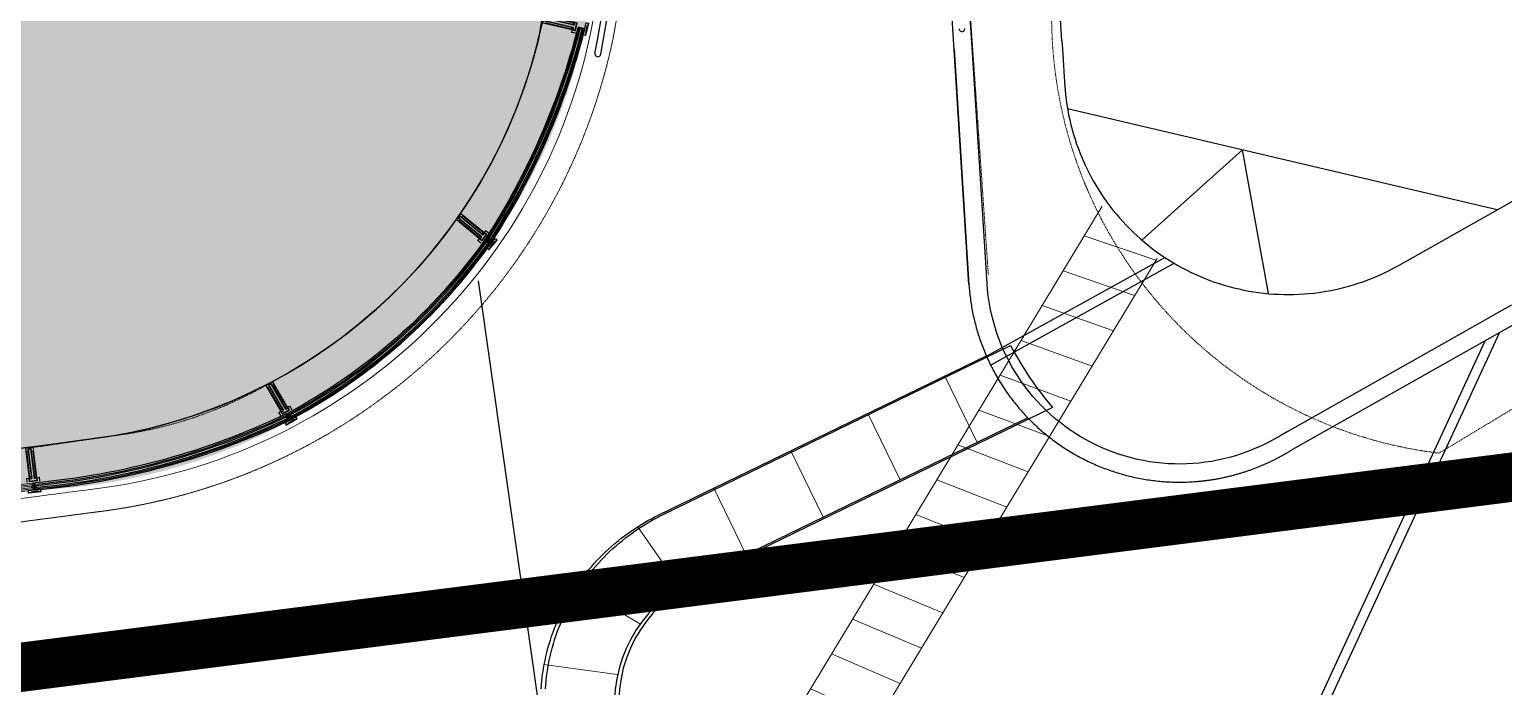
# Model space of a CAD drawing. Header units: millimetres. Extents: x 306 to 836129804, y -168137 to 818603917.
# Drawn here: x 834577313 to 834588780, y 817943071 to 817948182 of the extents above; entities that cross this region are included whole.
import ezdxf

# ---------------------------------------------------------------- set-up
doc = ezdxf.new("R2010")
doc.units = ezdxf.units.MM
doc.header["$LTSCALE"] = 3
for name, pattern in [('B0701', [2.34375, 1.5625, -0.78125]), ('B0703', [4.6875, 3.125, -1.5625]), ('DASHED', [0.75, 0.5, -0.25])]:
    doc.linetypes.add(name, pattern=pattern)
doc.layers.get('Defpoints').update_dxf_attribs({"color": 32})
for name, color, linetype in [('_base', 251, 'Continuous'), ('_LTC', 251, 'Continuous'), ('_PARCEL BOUNDARY', 10, 'DASHED')]:
    doc.layers.add(name, color=color, linetype=linetype)
for name, color, linetype, lineweight in [('Hatch (LTC&CB)', 252, 'Continuous', 35), ('UAJ-21EXWA', 251, 'Continuous', 35), ('UAJ-21EXWA-a', 251, 'Continuous', 9), ('UAJ-21EXWA-c', 251, 'Continuous', 9), ('UAJ-22INWA', 251, 'Continuous', 35), ('UAJ-22INWA-h', 251, 'Continuous', 9), ('UAJ-23FLOR-a', 251, 'Continuous', 13), ('UAJ-23FLOR-h', 251, 'Continuous', 9), ('UAJ-23FLOR-rc slab edge', 251, 'B0703', 9), ('UAJ-23FLOR-y', 251, 'B0701', 9), ('UAJ-23FLOR-z', 251, 'B0703', 9), ('UAJ-34RAIL-a', 251, 'Continuous', 9)]:
    doc.layers.add(name, color=color, linetype=linetype, lineweight=lineweight)

# ---------------------------------------------------------------- blocks, each defined once
blk = doc.blocks.new('*U1354')
at = {"layer": 'UAJ-23FLOR-a'}
blk.add_line((82.7948345443667, -574.9999990816005), (82.79483460343236, 3.112161550689052e-08), dxfattribs=at)
blk = doc.blocks.new('*U1353')
at = {"layer": 'UAJ-34RAIL-a', "linetype": 'ByBlock', "lineweight": -2, "transparency": 16777216}
for p, rotation in [((835312174.8838595, 817996329.5727081), 25.90993299230063), ((835311576.197906, 817996038.7381556), 25.90993299230063), ((835310977.5119524, 817995747.9036032), 25.90993299230063), ((835310378.8259989, 817995457.0690507), 25.90993299230063), ((835309790.8067056, 817995147.0336447), 35.08899511089342), ((835309340.5171794, 817994663.2257792), 59.0788875632661), ((835309120.1619327, 817994040.1117285), 82.19476229126109), ((835309151.876143, 817993378.104279), 98.07867572192555), ((835309245.4132938, 817992719.1199019), 98.07867572192555), ((835309338.9504446, 817992060.1355247), 98.07867572192555), ((835309432.4875954, 817991401.1511476), 98.07867572192555), ((835309526.0247462, 817990742.1667705), 98.07867572192555), ((835309619.561897, 817990083.1823933), 98.07867572192555), ((835309713.0990478, 817989424.1980162), 98.07867572192555), ((835309806.6361986, 817988765.213639), 98.07867572192555)]:
    blk.add_blockref('*U1354', p, dxfattribs=dict(at, rotation=rotation))
blk = doc.blocks.new('3A35X-MAGP-P-LD-00-0')
at = {"layer": '_base'}
for p, q in [((834585344.4515134, 817948093.379666), (834585191.0056647, 817950518.5280143)), ((834584646.2894933, 817948042.2545463), (834584492.8061233, 817950467.995907)), ((834584646.2894932, 817948042.2545463), (834584492.8061231, 817950467.995907)), ((834581990.5135612, 817937885.2849905), (834580806.6630067, 817946225.7037767)), ((834585282.1248319, 817938321.5489035), (834588748.8586586, 817945822.4169593)), ((834585192.6916425, 817938306.7746785), (834588637.0939674, 817945759.3247335))]:
    blk.add_line(p, q, dxfattribs=at)
for points in [[(834587956.1598132, 817946341.6824714), (834608859.0746851, 817958140.7951345)], [(834609275.892633, 817957410.12189), (834587121.1091527, 817944903.4892071)], [(834584621.742926, 817946194.1848171), (834584058.7281979, 817955205.5610292)], [(834584621.7429259, 817946194.1848171), (834584058.7281978, 817955205.5610292)], [(834584505.621117, 817948029.4746476), (834584621.7486607, 817946194.1236182)], [(834588841.4757801, 817946038.2695509), (834588744.5104678, 817945983.5383086), (834588675.8366199, 817945944.7742643), (834587096.7662319, 817945051.8681753), (834587048.2958032, 817945024.4584101), (834587002.2233872, 817944998.4028945), (834586954.3471092, 817944972.2647364), (834586913.34512, 817944951.6236701), (834586871.7297738, 817944932.2507569), (834586828.1717927, 817944913.5945548), (834586784.0473952, 817944896.3193398), (834586739.4000634, 817944880.4448533), (834586694.2732794, 817944865.990837), (834586648.0921025, 817944852.8089459), (834586601.5117033, 817944841.1147482), (834586554.5807006, 817944830.9165077), (834586507.3477142, 817944822.2224878), (834586459.8613634, 817944815.0409522), (834586412.1702673, 817944809.3801644), (834586364.3230456, 817944805.248388), (834586316.3683176, 817944802.6538866), (834586268.0134463, 817944801.600836), (834586219.6491094, 817944802.1107148), (834586171.325568, 817944804.1788648), (834586123.0930836, 817944807.8006284), (834586075.0019175, 817944812.971348), (834586027.1023309, 817944819.6863657), (834585979.4445853, 817944827.9410241), (834585932.0789418, 817944837.7306651), (834585885.2503383, 817944848.9982355), (834585838.8080454, 817944861.7664394), (834585792.7988575, 817944876.0183119), (834585747.2695689, 817944891.7368872), (834585702.2669739, 817944908.9052002), (834585657.8378665, 817944927.5062857), (834585614.0290413, 817944947.5231782), (834585570.8872921, 817944968.9389124), (834585528.3100246, 817944991.8174802), (834585486.4930623, 817945016.059027), (834585445.4777924, 817945041.6348851), (834585405.3056023, 817945068.5163867), (834585366.0178795, 817945096.6748643), (834585327.6560113, 817945126.08165), (834585290.2613851, 817945156.7080762), (834585253.875388, 817945188.5254753), (834585218.600812, 817945221.4430044), (834585184.4050252, 817945255.4805903), (834585151.3205888, 817945290.600179), (834585119.3800642, 817945326.7637157), (834585088.6160126, 817945363.9331465), (834585059.0609952, 817945402.0704169), (834585030.7475734, 817945441.1374729), (834585003.7083085, 817945481.0962598), (834584977.9371626, 817945521.9680278), (834584953.4983349, 817945563.6506841), (834584930.4135882, 817945606.0989331), (834584908.7046856, 817945649.2674794), (834584888.3933902, 817945693.111028), (834584869.5014648, 817945737.5842831), (834584852.0506727, 817945782.6419497), (834584836.0627766, 817945828.2387323), (834584821.5505713, 817945874.3522863), (834584808.5345993, 817945920.9108016), (834584797.02492, 817945967.8649147), (834584787.0315933, 817946015.1652625), (834584778.5646789, 817946062.7624816), (834584771.6342361, 817946110.6072087), (834584766.250325, 817946158.6500809), (834584762.4230052, 817946206.8417345), (834584646.2954249, 817948042.1933447)], [(834584762.4230051, 817946206.8417344), (834584646.2954249, 817948042.1933447)], [(834588730.2552915, 817946778.6377866), (834585388.2737881, 817947564.3380889)], [(834584757.3900114, 817945639.7545656), (834586145.2506994, 817946408.2835952)], [(834584793.722713, 817945574.1425637), (834586217.884079, 817946362.7731246)], [(834581292.8598337, 817943051.046837), (834581295.3097659, 817943082.6532106), (834581298.3892504, 817943114.3314661), (834581302.1038183, 817943146.0633913), (834581306.4583201, 817943177.8304323), (834581311.4569005, 817943209.6137216), (834581317.1029793, 817943241.3941131), (834581323.3992318, 817943273.1522151), (834581330.3475707, 817943304.8684261), (834581337.9491323, 817943336.5229713), (834581346.2042627, 817943368.0959418), (834581355.1125077, 817943399.5673331), (834581364.6726022, 817943430.9170847), (834581374.8824669, 817943462.1251215), (834581385.7392025, 817943493.1713942), (834581397.2390902, 817943524.0359224), (834581409.3775905, 817943554.6988344), (834581422.1493499, 817943585.1404105), (834581435.5482051, 817943615.3411243), (834581449.5671941, 817943645.281684), (834581464.1985658, 817943674.9430739), (834581479.433795, 817943704.3065927), (834581495.2635987, 817943733.353895), (834581511.6779549, 817943762.0670276), (834581528.6661239, 817943790.4284679), (834581546.2166713, 817943818.4211587), (834581564.3174937, 817943846.0285419), (834581582.9558458, 817943873.2345923), (834581602.11837, 817943900.0238467), (834581621.7911279, 817943926.3814336), (834581641.9596312, 817943952.2930986), (834581662.6088768, 817943977.7452298), (834581683.7233821, 817944002.7248807), (834581705.2872212, 817944027.2197886), (834581727.2840608, 817944051.2183931), (834581749.6972003, 817944074.7098514), (834581772.5096084, 817944097.6840513), (834581795.7039632, 817944120.1316212), (834581819.2626907, 817944142.043939), (834581843.1680037, 817944163.4131359), (834581867.4019417, 817944184.2321023), (834581891.9464085, 817944204.4944865), (834581916.7832122, 817944224.1946946), (834581941.8941016, 817944243.3278867), (834581967.2608027, 817944261.889971), (834581992.8650571, 817944279.8775964), (834582018.6886553, 817944297.2881423), (834582044.7134715, 817944314.1197077), (834582070.9214967, 817944330.3710976), (834582097.2948701, 817944346.0418078), (834582123.8159093, 817944361.1320088), (834582150.4671396, 817944375.6425275), (834582177.2313209, 817944389.5748281), (834582204.0914742, 817944402.9309927), (834584757.2176416, 817945643.2094759)]]:
    blk.add_lwpolyline(points, dxfattribs=at)
for points in [[(834581711.9608263, 817947995.3018203, 0.02497190654924862), (834582588.6648941, 817954675.4218568, 0.02497190654924862)], [(834581756.6770476, 817947989.6756886, 0.0249636705379542), (834582633.5399448, 817954672.0618187, 0.0249636705379542)], [(834585080.7518553, 817945161.1217804), (834582466.3188022, 817943891.0611368, 0.328816707531815), (834581874.567958, 817942793.7132835), (834582565.5541662, 817937925.6035322)]]:
    blk.add_lwpolyline(points, format="xyb", dxfattribs=at)
at = {"layer": '_base', "extrusion": (-3.586313819011477e-09, -2.498367123558305e-10, 1)}
blk.add_lwpolyline([(834586952.1923618, 817946126.7715837), (834586749.743003, 817947244.2564927), (834585967.2975142, 817946542.9310689)], dxfattribs=at)
at = {"layer": '_base', "elevation": 0.1231573314883879}
blk.add_lwpolyline([(834581326.1137184, 817943053.2336143), (834581328.5533726, 817943084.8407829), (834581331.6225559, 817943116.5200381), (834581335.3268049, 817943148.2531697), (834581339.6709763, 817943180.0216249), (834581344.659221, 817943211.806538), (834581350.2949653, 817943243.5887637), (834581356.5808902, 817943275.3489115), (834581363.5189152, 817943307.0673803), (834581371.110183, 817943338.7243958), (834581379.355046, 817943370.300049), (834581388.2530566, 817943401.7743355), (834581397.8029561, 817943433.127194), (834581408.0026721, 817943464.3385494), (834581418.8493115, 817943495.3883508), (834581430.339162, 817943526.256617), (834581442.4676907, 817943556.9234747), (834581455.2295504, 817943587.3692023), (834581468.618584, 817943617.5742713), (834581482.6278362, 817943647.5193883), (834581497.2495618, 817943677.1855345), (834581512.4752417, 817943706.554006), (834581528.2955989, 817943735.6064541), (834581544.7006173, 817943764.324923), (834581561.6795627, 817943792.6918861), (834581579.2210066, 817943820.6902823), (834581597.3128505, 817943848.3035502), (834581615.9423547, 817943875.5156602), (834581635.0961666, 817943902.3111444), (834581654.7603524, 817943928.6751271), (834581674.9204286, 817943954.593349), (834581695.5613966, 817943980.0521939), (834581716.6677778, 817944005.0387094), (834581738.2236505, 817944029.540628), (834581760.2126851, 817944053.5463842), (834581782.6181843, 817944077.0451298), (834581805.4231205, 817944100.0267466), (834581828.6101744, 817944122.4818578), (834581852.1617751, 817944144.4018352), (834581876.0601381, 817944165.7788045), (834581900.2873049, 817944186.6056502), (834581924.8251814, 817944206.8760147), (834581949.6555777, 817944226.5842984), (834581974.7602439, 817944245.725655), (834582000.1209077, 817944264.2959872), (834582025.7193115, 817944282.2919376), (834582051.5372467, 817944299.71088), (834582077.5565882, 817944316.5509073), (834582103.7593274, 817944332.8108187), (834582130.1276037, 817944348.4901042), (834582156.6437343, 817944363.5889286), (834582183.2902447, 817944378.108113), (834582210.049894, 817944392.049116), (834582236.9057027, 817944405.4140145), (834584945.9003054, 817945722.5005139, 0.0564816110216683), (834585271.7798712, 817945241.5821286), (834582499.2994676, 817943893.6294571, 0.328816707531815), (834581907.905492, 817942796.0892352)], format="xyb", dxfattribs=at)
at = {"layer": '_base'}
for points in [[(834584646.2954249, 817948042.1933447, 12100.00000001015), (834584636.4671664, 817948197.5251784, 12097.98188134244), (834584626.645603, 817948352.7512032, 12091.92862176081), (834584616.7970638, 817948508.4035648, 12081.79443392826), (834584606.9684911, 817948663.7403668, 12067.60303287877), (834584597.1399403, 817948819.0768209, 12049.30840935627), (834584587.344872, 817948973.884097, 12026.95659909569), (834584577.5766821, 817949128.2665684, 12000.52351611831), (834584567.8554941, 817949281.9061934, 11970.05554345821), (834584558.1880586, 817949434.6962835, 11935.57350010947), (834584548.5808811, 817949586.5340176, 11897.10122512157), (834584539.0533969, 817949737.112229, 11854.72465640379), (834584529.599017, 817949886.5350585, 11808.42355553374), (834584520.2496238, 817950034.2986143, 11758.37110940189), (834584510.9856644, 817950180.7119194, 11704.48084269804), (834584501.8504869, 817950325.0898747, 11647.03072362808), (834584492.8123133, 817950467.9347217, 11585.84762250368)], [(834585344.4574505, 817948093.31839, 12099.99999999959), (834585345.0613183, 817948083.774498, 12100.00067842643), (834585346.3048581, 817948064.1208405, 12100.00076838594), (834585348.7845721, 817948024.9299364, 12100.00077377335), (834585353.7406156, 817947946.6016154, 12100.00076331989), (834585362.417373, 817947809.468874, 12100.00074252974), (834585363.0354339, 817947799.7006366, 12100.00074104195), (834585363.6532996, 817947789.9352516, 12100.00073955461), (834585364.8947408, 817947770.3103096, 12100.0007365656), (834585365.5149231, 817947760.4743407, 12100.00073506793), (834585369.0903654, 817947711.566011, 12100.00072751899), (834585372.9408369, 817947672.4804296, 12100.00072128006), (834585377.6689436, 817947633.5080745, 12100.00071487478), (834585383.2692991, 817947594.678406, 12100.00070830835), (834585389.741982, 817947555.9864042, 12100.00070158003), (834585397.0926847, 817947517.4069699, 12100.00069468521), (834585405.3073683, 817947479.0163591, 12100.00068763739), (834585414.3842652, 817947440.8237517, 12100.00068043817), (834585424.3241849, 817947402.8256788, 12100.00067308694), (834585435.0972602, 817947365.1299391, 12100.00066560491), (834585446.726453, 817947327.65135, 12100.00065797542), (834585459.218101, 817947290.3832209, 12100.00065019628), (834585472.5332474, 817947253.4437038, 12100.00064229195), (834585486.6430415, 817947216.898196, 12100.00063427759), (834585501.6159723, 817947180.5715368, 12100.00062611454), (834585525.5743041, 817947126.7953249, 12100.0006136583), (834585551.3380625, 817947073.8548384, 12100.00060094369), (834585569.505594, 817947039.0480108, 12100.00059232924), (834585588.4555748, 817947004.6546652, 12100.00058360998), (834585608.1756436, 817946970.6962311, 12100.00057479144), (834585628.6442446, 817946937.2096663, 12100.00056588326), (834585649.8650465, 817946904.1878593, 12100.00055688365), (834585671.7993708, 817946871.6865883, 12100.00054780842), (834585694.499527, 817946839.6336322, 12100.00053863665), (834585717.8988454, 817946808.1198115, 12100.00052939486), (834585742.0045924, 817946777.1412657, 12100.00052008095), (834585766.8141673, 817946746.6951376, 12100.0005106951), (834585792.2724648, 817946716.853935, 12100.00050125882), (834585818.4276433, 817946687.5566647, 12100.00049175363), (834585845.2232504, 817946658.8706088, 12100.00048220062), (834585872.6401522, 817946630.8131425, 12100.00047260613), (834585900.6711679, 817946603.3895006, 12100.00046297244), (834585929.3598832, 817946576.560225, 12100.00045328499), (834585958.6589506, 817946550.3722498, 12100.00044356012), (834585988.4931538, 817946524.8920639, 12100.00043382272), (834586018.8757751, 817946500.1030586, 12100.00042406772), (834586049.8745967, 817946475.9548286, 12100.00041427402), (834586081.3731182, 817946452.5360475, 12100.00040447815), (834586113.3839502, 817946429.8400035, 12100.00039467656), (834586145.9440205, 817946407.8375428, 12100.00038485753), (834586178.9591856, 817946386.5970358, 12100.0003750501), (834586212.4018985, 817946366.129108, 12100.00036526146), (834586246.3463655, 817946346.392281, 12100.00035547048), (834586280.7627566, 817946327.4043598, 12100.0003456858), (834586315.5143039, 817946309.2412316, 12100.00033594634), (834586350.6941074, 817946291.8504088, 12100.0003262255), (834586386.2775574, 817946275.2462146, 12100.00031653038), (834586422.2196721, 817946259.4510312, 12100.00030687343), (834586458.4963877, 817946244.4737958, 12100.0002972609), (834586495.0998077, 817946230.318094, 12100.00028769491), (834586532.0368682, 817946216.9813951, 12100.00027817366), (834586569.2570462, 817946204.4829137, 12100.00026871032), (834586606.7217824, 817946192.834261, 12100.00025931452), (834586644.4404519, 817946182.0313771, 12100.00024998372), (834586682.4414489, 817946172.0683903, 12100.00024071126), (834586720.63396, 817946162.9692283, 12100.00023151926), (834586758.9937043, 817946154.738924, 12100.00022241348), (834586797.5365717, 817946147.3722153, 12100.00021338989), (834586836.2540313, 817946140.8727006, 12100.00020445077), (834586875.1342092, 817946135.2431839, 12100.00019559896), (834586914.0725329, 817946130.4976547, 12100.00018685814), (834586953.1301136, 817946126.6284053, 12100.00017821452), (834586992.2799746, 817946123.6375396, 12100.000169674), (834587031.4612997, 817946121.5309392, 12100.00016125003), (834587070.7290759, 817946120.306133, 12100.00015293082), (834587109.9449339, 817946119.9656813, 12100.00014474548), (834587149.1925702, 817946120.5100591, 12100.00013667672), (834587188.4725032, 817946121.9394577, 12100.00012872442), (834587227.6084521, 817946124.2474658, 12100.00012092427), (834587266.7153156, 817946127.4384818, 12100.00011325307), (834587305.7731678, 817946131.5121906, 12100.00010571487), (834587344.7218027, 817946136.4640955, 12100.00009832157), (834587383.5689347, 817946142.2954979, 12100.00009107176), (834587422.1916656, 817946148.9845421, 12100.00008398786), (834587460.7177142, 817946156.5552619, 12100.00007704675), (834587499.1157689, 817946165.0026953, 12100.00007025421), (834587537.2058352, 817946174.2873366, 12100.0000636421), (834587575.100746, 817946184.4326422, 12100.00005719028), (834587612.794783, 817946195.439432, 12100.00005090005), (834587650.2258054, 817946207.2907281, 12100.00004478195), (834587687.3818257, 817946219.98297, 12100.00003883794), (834587724.2388372, 817946233.5076866, 12100.00003307183), (834587760.770581, 817946247.8539116, 12100.00002748756), (834587796.9507978, 817946263.0106785, 12100.00002208905), (834587832.8345188, 817946279.0038853, 12100.00001686849), (834587885.8771871, 817946304.4560561, 12100.00000940362), (834587938.1150079, 817946331.7302952, 12100.00000235942), (834587955.3376745, 817946341.2221832, 12100.00000010649), (834587956.1598132, 817946341.6824714, 12099.99999999994)]]:
    blk.add_polyline3d(points, dxfattribs=at)
for centre, radius, start, end in [((834584567.6383306, 817948188.2807605), 22.50178010348349, 184.341134418851, 4.341134418851937), ((834584567.6383306, 817948188.2807605), 22.50178010348349, 184.341134418851, 4.341134418851937), ((834581734.3461577, 817947992.1231499), 22.60988725663259, 171.9181488697988, 351.3434071465199)]:
    blk.add_arc(centre, radius, start, end, dxfattribs=at)
blk.add_open_spline([(834584621.7429259, 817946194.1848171), (834584622.9041128, 817946176.4875177), (834584625.8008596, 817946141.1257913), (834584631.8912427, 817946088.0041146), (834584639.7525747, 817946034.8420339), (834584652.7010438, 817945963.563993), (834584669.2844404, 817945892.5676373), (834584689.5086851, 817945822.1331109), (834584706.5833949, 817945769.4227883), (834584725.4776876, 817945717.186522), (834584753.1822122, 817945648.0252147), (834584784.4612399, 817945580.2011126), (834584819.253219, 817945513.919614), (834584847.09081, 817945465.0331571), (834584876.6041514, 817945417.1027753), (834584918.1137518, 817945354.597846), (834584962.752272, 817945294.3478673), (834585010.3461801, 817945236.5626806), (834585047.3659114, 817945194.6196908), (834585085.7178261, 817945154.0399071), (834585138.3498157, 817945102.0077635), (834585193.3164537, 817945052.9151214), (834585250.3990314, 817945006.8808633), (834585293.928041, 817944974.1093981), (834585338.3398767, 817944942.9232023), (834585398.2084407, 817944903.7607563), (834585460.1397908, 817944867.4437284), (834585523.9616297, 817944834.1163654), (834585573.5599331, 817944810.286263), (834585624.1789634, 817944788.0273299), (834585692.4195722, 817944760.7364262), (834585761.8897104, 817944736.9263823), (834585832.3144013, 817944716.6721652), (834585886.0482035, 817944703.1581519), (834585940.3459969, 817944691.4378945), (834586013.6640923, 817944678.198298), (834586087.7466451, 817944668.6977943), (834586162.3869911, 817944662.99325), (834586218.5939512, 817944660.6302695), (834586274.880816, 817944660.1948863), (834586331.1445043, 817944661.6902659), (834586377.9462785, 817944664.5417184), (834586415.303478, 817944667.7831795), (834586443.2398995, 817944670.6902938), (834586471.0858814, 817944674.070211), (834586498.8463868, 817944677.9217732), (834586526.5306565, 817944682.2457644), (834586554.0862362, 817944687.0328933), (834586581.5023735, 817944692.2780774), (834586608.7783741, 817944697.9780751), (834586631.41995, 817944703.1122221), (834586649.4824632, 817944707.4505485), (834586662.9577029, 817944710.8082781), (834586676.3790253, 817944714.2733432), (834586694.1756924, 817944719.0281985), (834586716.3553814, 817944725.2553048), (834586738.4133627, 817944731.8508618), (834586756.0026245, 817944737.3531181), (834586769.1066811, 817944741.5737826), (834586782.1411909, 817944745.8929013), (834586799.3982415, 817944751.7712773), (834586820.8854198, 817944759.3915746), (834586842.2412959, 817944767.3685168), (834586859.2444773, 817944773.9629762), (834586871.8995821, 817944778.992797), (834586884.4648005, 817944784.1077936), (834586901.0878583, 817944791.0346849), (834586921.7610465, 817944799.9503139), (834586942.2889235, 817944809.2070266), (834586958.6117591, 817944816.8114222), (834586970.7501979, 817944822.5884073), (834586982.7890085, 817944828.4392016), (834586998.6811501, 817944836.3226131), (834587018.4455266, 817944846.4283189), (834587038.0369519, 817944856.8500857), (834587053.5986321, 817944865.372903), (834587063.9134494, 817944871.1301998), (834587072.7307394, 817944876.1349012), (834587079.5107899, 817944879.9646449), (834587086.4783038, 817944883.9058851), (834587093.3978415, 817944887.81853), (834587100.3192115, 817944891.7326068), (834587109.5711349, 817944896.9644986), (834587116.4842689, 817944900.8738544), (834587121.1091527, 817944903.4892071)], degree=3, knots=[-3091.411123223721, -3091.411123223721, -3091.411123223721, -3091.411123223721, -3042.782666624052, -2994.154210024384, -2944.809326959739, -2895.464443895095, -2795.527850505079, -2745.037030372566, -2694.546210240054, -2643.640594258767, -2592.73497827748, -2490.320774483105, -2438.929640808902, -2387.5385071347, -2336.08336169991, -2284.62821626512, -2181.831739806913, -2130.610528408055, -2079.389317009196, -2028.462782328631, -1977.536247648067, -1876.499721948153, -1826.497823595941, -1776.49592524373, -1727.111714789797, -1677.727504335864, -1580.38146091868, -1530.354490075939, -1480.327519233197, -1429.542038305148, -1378.7565573771, -1278.819963987072, -1228.329143854571, -1177.83832372207, -1126.932707740776, -1076.027091759481, -973.6128879651175, -922.2217542909129, -870.8306206167083, -819.3754751819139, -767.9203297471195, -716.5220915180215, -690.8229724034726, -665.1238532889237, -639.513247589494, -613.9026418900643, -588.2920361906347, -562.6814304912049, -537.2181631509224, -511.7548958106399, -486.2916284703576, -473.5599948002164, -460.8283611300751, -448.1987954175873, -435.5692297050994, -410.3100982801237, -385.0509668551479, -372.42140114266, -359.7918354301722, -347.2913608421179, -334.7908862540636, -309.7899370779549, -284.7889879018463, -272.2885133137919, -259.7880387257376, -247.4419861122554, -235.0959334987731, -210.4038282718085, -185.7117230448439, -173.3656704313616, -161.0196178178794, -148.851362390729, -136.6831069635788, -112.3465961092782, -88.01008525497757, -75.84182982782727, -63.67357440067696, -55.71437712618721, -47.75517985169746, -39.79598257720772, -31.83678530271797, -23.87758802822822, -15.91839075373848, 0, 0, 0, 0], dxfattribs=at)
blk.add_blockref('*U1353', (-727816.1226427555, -50879.92864882946), dxfattribs=at)
blk = doc.blocks.new('*U1126')
at = {"layer": 'UAJ-23FLOR-h'}
h = blk.add_hatch(dxfattribs=at)
h.set_pattern_fill('ANSI31', color=256, scale=100, angle=315)
h.set_pattern_definition([(0, (374.9999986453246, -3462.421684792776), (8.526512829121202e-14, 317.4999999999999), [])])
h.paths.add_polyline_path([(7.187615267412184e-07, -6529.410500543288), (-6.759057669114554e-08, 4066.988816583719), (574.9999980457719, 4066.988816498376), (574.9999993089612, -6529.410500271004)])
at = {"layer": 'UAJ-22INWA-h'}
blk.add_lwpolyline([(7.187615267412184e-07, -6529.410500543288), (574.9999993089612, -6529.410500366372)], dxfattribs=at)
at = {"layer": 'UAJ-23FLOR-h'}
for p, q in [((8.927640947566847e-07, -6948.68916867421), (-2.199233388909278e-07, 4122.708471780175)), ((574.9999981265709, 3996.601857835935), (574.9999992940601, -6529.410694915789))]:
    blk.add_line(p, q, dxfattribs=at)
blk = doc.blocks.new('EWS2 - 2 Steel Fin Glass')
at = {"layer": 'UAJ-21EXWA-a'}
blk.add_lwpolyline([(678.8535124063492, -152.6484401226044), (676.4192818403244, -154.0763473510742), (663.6700299978256, -203.4564032554626), (665.1043062210083, -205.9014909267426), (2871.123752355576, -785.9497318267822), (2873.553643345833, -784.5207090377808), (2886.763664364815, -735.2617775201797), (2885.347456455231, -732.8214446306229)], close=True, dxfattribs=at)
at = {"layer": 'UAJ-21EXWA-c'}
for points in [[(2875.600957512856, -776.7870554924011), (665.7130051851273, -195.7216341495514)], [(2877.94978582859, -767.0647460222244), (668.2559567689896, -186.0503678321838)], [(671.833355307579, -171.4823825359344), (2882.101194500923, -752.6476908922195)], [(674.3763068914413, -161.8111159801483), (2884.691452145576, -742.9888628721237)]]:
    blk.add_lwpolyline(points, dxfattribs=at)
for points in [[(681.5908010005951, -174.0479942560196), (671.9194390773773, -171.5050172805786), (668.1698733568192, -186.0277328491211), (677.8412356376648, -188.5707098245621)], [(2872.437310814857, -750.1066787242889), (2882.108673214912, -752.6496555805206), (2878.229992747307, -767.1384217739105), (2868.558630228043, -764.5954446792603)]]:
    blk.add_lwpolyline(points, close=True, dxfattribs=at)
blk = doc.blocks.new('21_UNS-EXWA-Facade EWS6-Steel Fin-Plan')
at = {"layer": 'Defpoints'}
blk.add_lwpolyline([(-47.99999983112017, -0.0005106925964355469), (47.99999974986775, -0.0005109310150217539)], dxfattribs=at)
at = {"layer": 'UAJ-21EXWA'}
blk.add_lwpolyline([(-10.00000107288361, 89.99949014186859), (-10.00000107288361, 89.99949014186859), (-10.00000250339508, 319.9994889497757), (9.999998807907104, 319.999489068985), (10.00000023841858, 89.99949049949646), (29.99999964237213, 89.99949049949646), (29.99999940395355, 69.9994889497757), (-30.00000035762787, 69.9994888305664), (-30.00000035762787, 89.99949038028717), (-10.00000107288361, 89.99949038028717)], dxfattribs=at)
at = {"layer": 'UAJ-21EXWA-a'}
for points in [[(-2.980232238769531e-06, 329.9994892477989), (-27.9995378162373, 329.9994892477989, 0.4141455223834754), (-30.00000243352001, 327.9994893017662), (-30.00000298023224, 94.99949049949646), (-47.98244392871857, 94.99949049949645, 0.4142135623730909), (-49.98244403293543, 92.99949039527958), (-49.98244392871866, 64.99948894872907), (-47.98244392871866, 64.99948894872907), (-47.98244392871865, 92.99949049949643), (-28.00000298492505, 92.99949049949646), (-28.00000243352001, 327.9994893017662), (-2.753734895116705e-06, 327.9994919064891)], [(-7.152557373046875e-07, 329.9994892477989), (27.99953412074932, 329.9994892477989, -0.4141455223834754), (29.99999873803203, 327.9994893017662), (29.99999928474426, 94.99949049949646), (47.98244023323059, 94.99949049949645, -0.4142135623730909), (49.98244033744746, 92.99949039527958), (49.98244023323068, 64.99948894872907), (47.98244023323068, 64.99948894872907), (47.98244023323068, 92.99949049949643), (27.99999928943707, 92.99949049949646), (27.99999873803203, 327.9994893017662), (-9.417530809575139e-07, 327.9994919064891)], [(47.99999976158142, -5.000510573387146), (47.99999988079071, -18.00051069259644), (47.99999988079071, -18.00051081180573), (-48, -18.00051069259644), (-48, -18.00051069259644), (-48, -5.000510931015015), (-50, -5.000510931015015), (-49.99999988079071, -18.00051081180573, 0.4142135625800797), (-47.99999988079071, -20.00051069259644), (47.99999988079071, -20.00051093101501, 0.4142135618518722), (49.99999976158142, -18.00051069259644), (49.99999988079071, -5.000510811805725), (47.99999964237213, -5.000510692596436)]]:
    blk.add_lwpolyline(points, format="xyb", dxfattribs=at)
at = {"layer": 'UAJ-21EXWA-c'}
for points in [[(-23.00000249218012, 302.9994888305664), (-23.00000408958469, 101.9994906028112), (-10.00000381469727, 101.9994904994965), (-10.00000369548798, 302.9994888305664)], [(22.99999879669214, 302.9994888305664), (23.00000039409671, 101.9994906028112), (10.00000011920929, 101.9994904994965), (10, 302.9994888305664)], [(1.5, 55.0191136598587), (1.5, 1.192092895507812e-07), (-1.49999988079071, -1.192092895507812e-07), (-1.616378426551819, 54.97702765464783)]]:
    blk.add_lwpolyline(points, close=True, dxfattribs=at)
for points in [[(-47.99999976158142, -5.000510931015015), (-47.99999964237213, -18.00051093101501), (-32.99999976158142, -18.00051057338715), (-22.99999964237213, -13.00051057338715), (0, -13.00051081180573), (22.99999964237213, -13.00051057338715), (32.99999976158142, -18.00051057338715), (47.99999988079071, -18.00051069259644), (47.99999964237213, -5.000510692596436)], [(-45.99999952316284, -5.000510931015015), (-47.99999976158142, -5.000510931015015)], [(-45.99999952316284, -5.000510931015015), (-45.99999964237213, -16.00051069259644), (-33.47213578224182, -16.00051057338715), (-23.47213542461395, -11.00051057338715), (1.192092895507812e-07, -11.00051081180573), (23.47213542461395, -11.00051045417786), (33.47213590145111, -16.00051033496857), (45.99999976158142, -16.00051069259644), (45.99999976158142, -5.000510811805725)], [(45.99999964237213, -5.000510692596436), (47.99999952316284, -5.000510573387146)]]:
    blk.add_lwpolyline(points, dxfattribs=at)
blk = doc.blocks.new('FAC-00-0')
at = {"layer": '_LTC'}
h = blk.add_hatch(color=256, dxfattribs=at)
h.dxf.hatch_style = 1
h.paths.add_polyline_path([(834580873.33868, 817946536.8747368), (834580867.5183812, 817946528.7429413), (834580879.7538308, 817946520.0675573), (834580885.5741298, 817946528.1993532)])
h = blk.add_hatch(color=256, dxfattribs=at)
h.dxf.hatch_style = 1
h.paths.add_polyline_path([(834580886.4195827, 817946556.3548646), (834580880.9664016, 817946547.972455), (834580893.5752879, 817946539.849371), (834580899.0284693, 817946548.231781)])
h = blk.add_hatch(color=256, dxfattribs=at)
h.dxf.hatch_style = 1
h.paths.add_polyline_path([(834579318.7595034, 817945172.7957598), (834579309.7322059, 817945168.4934493), (834579316.2453506, 817945154.9824368), (834579325.2726485, 817945159.2847475)])
h = blk.add_hatch(color=256, dxfattribs=at)
h.dxf.hatch_style = 1
h.paths.add_polyline_path([(834579330.7893664, 817945178.9832834), (834579339.5936191, 817945183.7253411), (834579346.6472979, 817945170.4884937), (834579337.8430448, 817945165.7464359)])
h = blk.add_hatch(color=256, dxfattribs=at)
h.dxf.hatch_style = 1
h.paths.add_polyline_path([(834577352.9873291, 817944634.6049044), (834577362.9472054, 817944635.5009192), (834577364.2246238, 817944620.5564649), (834577354.264747, 817944619.66045)])
at = {"layer": '_LTC', "flags": 128}
for points in [[(834530422.4208595, 817947352.3399472, 0.01410185212522722), (834539624.8666433, 817945716.7847276, 0.01623127547389755), (834550310.882885, 817944479.9320782, 0.01922887565899738), (834561798.1739266, 817943948.3942754, 0.02577229268232034), (834573872.0371237, 817944534.0055832, 0.01068663956181717), (834578058.5043359, 817945036.7590958, 0.2924682808154892), (834581273.9221169, 817948108.9352949, 0.02753840026918381), (834582183.9191729, 817955229.0975394, 0.009061255712531998), (834582316.8587844, 817957655.4032435, 0.02401355522094559), (834582250.9934157, 817963859.5909524), (834582098.4680808, 817966175.9364115)], [(834530422.4208595, 817947352.3399472, 0.01410185212522722), (834539624.8666433, 817945716.7847276, 0.01623127547389755), (834550310.882885, 817944479.9320782, 0.01922887565899738), (834561798.1739266, 817943948.3942754, 0.02577229268232034), (834573872.0371237, 817944534.0055832, 0.01068663956181717), (834578058.5043359, 817945036.7590958, 0.2924682808154892), (834581273.9221169, 817948108.9352949, 0.02753840026918381), (834582183.9191729, 817955229.0975394, 0.009061255712531998), (834582316.8587844, 817957655.4032435, 0.02401355522094559), (834582250.9934157, 817963859.5909524), (834582098.4680808, 817966175.9364115)], [(834582114.7845112, 817966134.9102137), (834582289.2085083, 817963221.2219965, -0.05557924193678301), (834581330.3178363, 817948392.6558827, -0.3325201049569982), (834577756.7216059, 817944989.280751, -0.05087079921127214), (834553608.1300159, 817944239.4719547, -0.03533074298749107), (834530423.5422417, 817947352.1078049)], [(834582114.7845112, 817966134.9102137), (834582289.2085083, 817963221.2219965, -0.05557924193678301), (834581330.3178363, 817948392.6558827, -0.3325201049569982), (834577756.7216059, 817944989.280751, -0.05087079921127214), (834553608.1300159, 817944239.4719547, -0.03533074298749107), (834530423.5422417, 817947352.1078049)]]:
    blk.add_lwpolyline(points, format="xyb", dxfattribs=at)
at = {"layer": '_LTC'}
for points in [[(834580911.1893457, 817946530.8504131, 0.08010622810798321), (834581630.8544936, 817948177.2731558), (834581629.7186235, 817948179.6041291), (834581580.327538, 817948192.3132068), (834581577.5896056, 817948190.9790204, -0.08010225679949745), (834580864.9799083, 817946560.6781061), (834580865.8592234, 817946557.7608817), (834580908.7079684, 817946530.1024778)], [(834580900.257697, 817946517.7881646), (834580858.6542563, 817946547.2865324), (834580855.521538, 817946547.1218296, -0.1163965666513266), (834579322.8845209, 817945197.9560771), (834579322.3238664, 817945194.8695391), (834579346.3080509, 817945149.8611077), (834579348.749818, 817945149.4175726, 0.1163994301961322), (834580900.3879937, 817946515.3098644)], [(834579333.0361199, 817945143.0437783), (834579310.9966722, 817945189.035787), (834579308.2033697, 817945190.3112682, -0.08944092880560138), (834577353.149256, 817944655.0548191), (834577351.3969535, 817944652.5345147), (834577355.9030128, 817944601.733969), (834577358.0087296, 817944600.2699251, 0.08944474379283208), (834579331.971403, 817945140.7120365)]]:
    blk.add_lwpolyline(points, format="xyb", close=True, dxfattribs=at)
for points in [[(834580872.5854409, 817946553.4298291, 0.0802846726957574), (834581588.0751592, 817948190.319626, 0.0802846726957574)], [(834580880.9920006, 817946548.0141339, 0.08028467269833622), (834581597.7596858, 817948187.82765, 0.08028467269833622)], [(834580893.5752856, 817946539.8493719, 0.0802868664914244), (834581612.2864758, 817948184.0896859, 0.0802868664914244)], [(834580901.981798, 817946534.4336034, 0.08028686648953451), (834581621.9710023, 817948181.5977098, 0.08028686648953451)], [(834579326.0860913, 817945187.8093929, 0.1166308689537551), (834580865.1802863, 817946542.6593376, 0.1166308689537551)], [(834579330.7888726, 817945178.9842103, 0.1166308689505392), (834580873.3378236, 817946536.8753438, 0.1166308689505392)], [(834579337.8430446, 817945165.7464366, 0.1166308689440758), (834580885.5741298, 817946528.1993532, 0.1166308689440758)], [(834579342.5458258, 817945156.9212539, 0.1166308689460886), (834580893.7316672, 817946522.4153594, 0.1166308689460886)], [(834577352.1037862, 817944644.5658016, 0.0896202830576123), (834579314.4459422, 817945181.8175772, 0.0896202830576123)], [(834577352.9873272, 817944634.6049103, 0.08962028306067961), (834579318.7595038, 817945172.79576, 0.08962028306067961)], [(834577354.3126388, 817944619.6635734, 0.08962238756241575), (834579325.2731376, 817945159.2837331, 0.08962238756241575)], [(834577355.1961799, 817944609.702682, 0.0896223875600909), (834579329.5867746, 817945150.2619519, 0.0896223875600909)]]:
    blk.add_lwpolyline(points, format="xyb", dxfattribs=at)
for points in [[(834580873.33868, 817946536.8747368), (834580867.5183812, 817946528.7429413), (834580879.7538308, 817946520.0675573), (834580885.5741298, 817946528.1993532)], [(834580886.4195827, 817946556.3548646), (834580880.9664016, 817946547.972455), (834580893.5752879, 817946539.849371), (834580899.0284693, 817946548.231781)], [(834579318.7595034, 817945172.7957598), (834579309.7322059, 817945168.4934493), (834579316.2453506, 817945154.9824368), (834579325.2726485, 817945159.2847475)], [(834579330.7893664, 817945178.9832834), (834579339.5936191, 817945183.7253411), (834579346.6472979, 817945170.4884937), (834579337.8430448, 817945165.7464359)], [(834577352.9873291, 817944634.6049044), (834577362.9472054, 817944635.5009192), (834577364.2246238, 817944620.5564649), (834577354.264747, 817944619.66045)]]:
    blk.add_lwpolyline(points, close=True, dxfattribs=at)
for name, p, rotation in [('21_UNS-EXWA-Facade EWS6-Steel Fin-Plan', (834581633.3107747, 817948187.2994193), 77.11432160953665), ('21_UNS-EXWA-Facade EWS6-Steel Fin-Plan', (834580904.018295, 817946518.8436451), 50.67586074702688), ('21_UNS-EXWA-Facade EWS6-Steel Fin-Plan', (834579342.9571612, 817945145.5298988), 30.40096492836796), ('EWS2 - 2 Steel Fin Glass', (834574381.5087491, 817944268.891041), 21.65314008653316), ('21_UNS-EXWA-Facade EWS6-Steel Fin-Plan', (834577351.0169414, 817944599.9761448), 6.76018836623474)]:
    blk.add_blockref(name, p, dxfattribs=dict(at, rotation=rotation))
blk = doc.blocks.new('PB1')
at = {"layer": '_PARCEL BOUNDARY', "ltscale": 5, "const_width": 382.5}
blk.add_lwpolyline([(834825297.0000008, 817359878.0994015), (834547391.0000008, 817324442.0994015), (834507889.0000008, 817309232.0994015)], dxfattribs=at)

msp = doc.modelspace()

# ---------------------------------------------------------------- hatches: boundary and pattern name
at = {"layer": 'Hatch (LTC&CB)', "ltscale": 0.5}
h = msp.add_hatch(color=256, dxfattribs=at)
h.dxf.hatch_style = 1
h.paths.add_polyline_path([(834513554.2875786, 817967164.184733), (834513136.0010567, 817973147.5986885), (834516444.2460145, 817973378.8703827), (834516862.5325388, 817967395.4564129)])
edge = h.paths.add_edge_path()
edge.add_line((834574531.2963331, 818045981.8457801), (834554099.929931, 818044553.5366205))
edge.add_line((834554099.929931, 818044553.5366205), (834551123.8228455, 818044183.8080285))
edge.add_line((834551123.8228455, 818044183.8080285), (834548209.0206542, 818043477.5243225))
edge.add_line((834548209.0206542, 818043477.5243225), (834545391.3720644, 818042450.0201086))
edge.add_line((834545391.3720644, 818042450.0201086), (834542706.1556592, 818041114.1603316))
edge.add_line((834542706.1556592, 818041114.1603316), (834540186.9918953, 818039486.6707257))
edge.add_line((834540186.9918953, 818039486.6707257), (834537891.0747983, 818037557.0067935))
edge.add_line((834537891.0747983, 818037557.0067935), (834535879.1420094, 818035334.0248597))
edge.add_line((834535879.1420094, 818035334.0248597), (834535855.3944789, 818035294.2675608))
edge.add_line((834535855.3944789, 818035294.2675608), (834532032.6782387, 818042572.4388088))
edge.add_line((834532032.6782387, 818042572.4388088), (834531164.0984614, 818043800.1153567))
edge.add_line((834531164.0984614, 818043800.1153567), (834530021.2562451, 818044771.3886445))
edge.add_line((834530021.2562451, 818044771.3886445), (834528673.237675, 818045435.2700317))
edge.add_line((834528673.237675, 818045435.2700317), (834527205.3850749, 818045748.6568446))
edge.add_line((834527205.3850749, 818045748.6568446), (834506196.3506466, 818045615.4155988))
edge.add_arc((834506271.1753964, 818044617.8358235), 1000.382002588579, 94.28951124117238, 184.8385578105567)
edge.add_line((834505274.3584335, 818044533.4551773), (834507175.0349003, 818017345.0717123))
edge.add_arc((834508006.2233039, 818017538.0693862), 853.3008053756253, 193.0721449834389, 241.7750472788793)
edge.add_line((834507602.6678852, 818016786.2281208), (834508069.1239861, 818016499.3412285))
edge.add_line((834508069.1239861, 818016499.3412285), (834506033.0790353, 818013635.890324))
edge.add_arc((834507255.7232584, 818012765.1948972), 1500.989481160123, 144.5437625065404, 184.7118367485428)
edge.add_line((834505759.8064644, 818012641.8970132), (834510574.8280377, 817943764.9910301))
edge.add_arc((834512461.4285563, 817944222.0794972), 1941.182985577997, 193.6192718619657, 275.7769527828718)
edge.add_line((834512656.820462, 817942290.75524), (834514135.0129817, 817942432.7829566))
edge.add_line((834514135.0129817, 817942432.7829566), (834515639.5898061, 817942609.6817144))
edge.add_line((834515639.5898061, 817942609.6817144), (834517125.2230971, 817942816.5733008))
edge.add_line((834517125.2230971, 817942816.5733008), (834518606.1282966, 817943054.9641434))
edge.add_line((834518606.1282966, 817943054.9641434), (834520081.6376159, 817943324.7467438))
edge.add_line((834520081.6376159, 817943324.7467438), (834521550.6787682, 817943623.4372313))
edge.add_line((834521550.6787682, 817943623.4372313), (834523003.1909853, 817943997.2323029))
edge.add_line((834523003.1909853, 817943997.2323029), (834524434.6779621, 817944444.8476892))
edge.add_line((834524434.6779621, 817944444.8476892), (834525841.3906198, 817944965.1110799))
edge.add_line((834525841.3906198, 817944965.1110799), (834527219.6447655, 817945556.6599009))
edge.add_line((834527219.6447655, 817945556.6599009), (834528566.4663409, 817946218.3362625))
edge.add_line((834528566.4663409, 817946218.3362625), (834529949.1975069, 817946963.0067956))
edge.add_line((834529949.1975069, 817946963.0067956), (834530025.4386841, 817945888.6557508))
edge.add_line((834530025.4386841, 817945888.6557508), (834530524.2280539, 817945923.5249519))
edge.add_line((834530524.2280539, 817945923.5249519), (834531068.3343124, 817946109.8721913))
edge.add_line((834531068.3343124, 817946109.8721913), (834531037.8571603, 817946545.8476382))
edge.add_line((834531037.8571603, 817946545.8476382), (834533865.2576491, 817946000.0480125))
edge.add_line((834533865.2576491, 817946000.0480125), (834536130.1011477, 817945599.4485525))
edge.add_line((834536130.1011477, 817945599.4485525), (834538400.1908902, 817945229.7315427))
edge.add_line((834538400.1908902, 817945229.7315427), (834540675.1291097, 817944891.1253359))
edge.add_line((834540675.1291097, 817944891.1253359), (834542954.494443, 817944583.7301323))
edge.add_line((834542954.494443, 817944583.7301323), (834545237.8685557, 817944307.6853015))
edge.add_line((834545237.8685557, 817944307.6853015), (834547578.8128494, 817944055.8657025))
edge.add_line((834547578.8128494, 817944055.8657025), (834549775.2120743, 817943852.7193749))
edge.add_line((834549775.2120743, 817943852.7193749), (834552166.6682281, 817943704.7044293))
edge.add_line((834552166.6682281, 817943704.7044293), (834554408.0140736, 817943602.5051898))
edge.add_line((834554408.0140736, 817943602.5051898), (834556706.8720335, 817943525.9335827))
edge.add_line((834556706.8720335, 817943525.9335827), (834559062.7525511, 817943492.2506982))
edge.add_line((834559062.7525511, 817943492.2506982), (834561264.7959542, 817943499.6060555))
edge.add_line((834561264.7959542, 817943499.6060555), (834563662.805802, 817943545.8192695))
edge.add_line((834563662.805802, 817943545.8192695), (834565905.0821311, 817943629.5407001))
edge.add_line((834565905.0821311, 817943629.5407001), (834568202.2235788, 817943747.6000468))
edge.add_line((834568202.2235788, 817943747.6000468), (834570497.1715583, 817943902.4870338))
edge.add_line((834570497.1715583, 817943902.4870338), (834572789.3424196, 817944094.1622797))
edge.add_line((834572789.3424196, 817944094.1622797), (834575076.8880951, 817944322.4462694))
edge.add_line((834575076.8880951, 817944322.4462694), (834577358.8485965, 817944599.7346953))
edge.add_arc((834577188.4102644, 817949142.5459951), 4546.007449470469, 272.1486296327768, 348.0754999770829)
edge.add_line((834581636.318153, 817948203.238194), (834581931.6191186, 817949988.7878709))
edge.add_line((834581931.6191186, 817949988.7878709), (834582222.8927813, 817952167.7077127))
edge.add_line((834582222.8927813, 817952167.7077127), (834582444.6448697, 817954354.4007571))
edge.add_line((834582444.6448697, 817954354.4007571), (834582596.7161981, 817956553.5893033))
edge.add_line((834582596.7161981, 817956553.5893033), (834582678.7199463, 817958758.7008262))
edge.add_line((834582678.7199463, 817958758.7008262), (834582689.6004196, 817961000.6853927))
edge.add_line((834582689.6004196, 817961000.6853927), (834582627.8349453, 817963239.9127623))
edge.add_line((834582627.8349453, 817963239.9127623), (834582495.0484269, 817965475.7417142))
edge.add_line((834582495.0484269, 817965475.7417142), (834582352.0371794, 817967521.4644701))
edge.add_line((834582352.0371794, 817967521.4644701), (834582377.3017465, 817967501.2573416))
edge.add_line((834582377.3017465, 817967501.2573416), (834583280.4098197, 817967592.3724535))
edge.add_line((834583280.4098197, 817967592.3724535), (834582885.6743841, 817972682.2829502))
edge.add_line((834582885.6743841, 817972682.2829502), (834582550.7585597, 817977040.087476))
edge.add_line((834582550.7585597, 817977040.087476), (834582280.7159691, 817980552.6941899))
edge.add_line((834582280.7159691, 817980552.6941899), (834582016.0826895, 817983880.3056784))
edge.add_line((834582016.0826895, 817983880.3056784), (834581737.2924131, 817986867.2783637))
edge.add_line((834581737.2924131, 817986867.2783637), (834581397.7587786, 817990004.3583491))
edge.add_line((834581397.7587786, 817990004.3583491), (834578831.2786306, 818011297.8700217))
edge.add_line((834578831.2786306, 818011297.8700217), (834578649.3672444, 818012963.5483121))
edge.add_line((834578649.3672444, 818012963.5483121), (834576771.549405, 818039832.1183864))
edge.add_line((834576771.549405, 818039832.1183864), (834576279.8499508, 818039797.7448243))
edge.add_line((834576279.8499508, 818039797.7448243), (834575932.169804, 818044771.1641917))
edge.add_arc((834574629.9863018, 818044680.2268811), 1305.354920261004, 3.994735601767179, 94.33592376376863)

# ---------------------------------------------------------------- linework, layer by layer
at = {"layer": 'UAJ-23FLOR-rc slab edge', "linetype": 'B0703'}
msp.add_lwpolyline([(834584772.4101223, 817946274.3077431), (834584224.3480906, 817954195.3102117)], dxfattribs=at)
at = {"layer": 'UAJ-23FLOR-z', "linetype": 'B0703'}
msp.add_lwpolyline([(834585264.8811845, 817948346.9546747, 0.3837275421905919), (834588278.1259449, 817944885.8664942), (834609466.9062122, 817957642.376905)], format="xyb", dxfattribs=at)

# ---------------------------------------------------------------- next in the draw order: block references
msp.add_blockref('FAC-00-0', (0, 0))

# ---------------------------------------------------------------- next in the draw order: linework, layer by layer
at = {"layer": 'UAJ-23FLOR-h'}
msp.add_lwpolyline([(834565895.6242616, 817943576.8055544, 0.01203515649984213), (834572785.262378, 817944041.3314744, 0.01084350625896052), (834577350.229837, 817944546.4816633), (834577377.6651514, 817944550.0776364, 0.0009027883422576359), (834577805.2476017, 817944606.3555781, 0.33195990987408), (834581709.7941809, 817948321.9430945, -0.001608831206796546), (834581710.6134932, 817948326.6488618, 0.007193802579323996), (834581846.7471592, 817949121.5266262)], format="xyb", dxfattribs=at)
at = {"layer": 'UAJ-23FLOR-rc slab edge', "linetype": 'B0703'}
msp.add_lwpolyline([(834582456.5570118, 817954071.7280579, -0.01118265524350328), (834581806.7140085, 817949151.3826957, 0.0005242152241637635), (834581453.0941707, 817949126.719256, -0.01262687755081047), (834581301.284083, 817948258.4400104, -0.1052791675636855), (834580648.739502, 817946727.9665773, -0.1212475582813651), (834579176.9736059, 817945428.4311645, -0.09942277520354036), (834578000.5988885, 817945025.8641759), (834577312.9798073, 817944925.7631551)], format="xyb", dxfattribs=at)
at = {"layer": 'UAJ-23FLOR-y'}
msp.add_lwpolyline([(834530279.0447919, 817946921.1311475), (834530355.3190601, 817945830.0595723), (834531312.9741008, 817945897.0070019), (834531287.6524937, 817946259.2220222), (834531541.6965144, 817946208.8178488), (834533812.8466303, 817945773.2318013), (834536080.346909, 817945371.9967123, 0.009138633095830774), (834542914.1079357, 817944354.5027345, 0.006898413932442784), (834547495.6182337, 817943832.4225187), (834552088.1376898, 817943481.0561041, 0.01388085613271621), (834558998.8992398, 817943264.3146154), (834561302.7619603, 817943271.216675), (834565901.9745085, 817943396.9118952, 0.01203734158882196), (834572801.5117698, 817943862.0661101, 0.01084237862877652), (834577373.7623947, 817944368.0265188), (834577400.9447978, 817944371.5893425, 0.0009000045931880314), (834577827.8514347, 817944427.7769829, 0.3206537116309166), (834581851.3647549, 817948104.6509659, 0.058802477723385), (834582821.3926246, 817963328.3338414), (834583782.5293856, 817963395.5246702), (834584029.5575163, 817956981.7080035)], format="xyb", dxfattribs=at)

# ---------------------------------------------------------------- next in the draw order: block references
at = {"ltscale": 0.5}
msp.add_blockref('3A35X-MAGP-P-LD-00-0', (0, 0), dxfattribs=at)
msp.add_blockref('PB1', (-0.5600396394729614, 614971.3320208788))
at = {"layer": 'UAJ-22INWA', "rotation": 328.8309161415156}
msp.add_blockref('*U1126', (834583524.7146237, 817943279.0809758, 499.9999996770508), dxfattribs=at)

doc.saveas('drawing.dxf')
